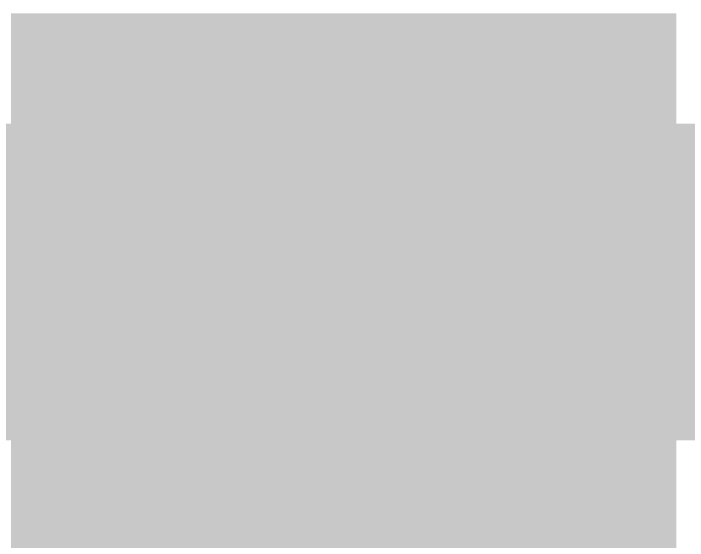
# Model space of a CAD drawing. Header units: inches. Extents: x 0.95 to 1.97, y 0.96 to 3.54.
# Drawn here: x 1.36889 to 1.40081, y 1.05275 to 1.07772 of the extents above; entities that cross this region are included whole.
import ezdxf

# ---------------------------------------------------------------- set-up
doc = ezdxf.new("R2010")
doc.units = ezdxf.units.IN
doc.header["$MEASUREMENT"] = 0
for name, color, linetype in [('Bottom Overlay', 54, 'Continuous'), ('Sig 1', 1, 'Continuous'), ('Sig 3', 5, 'Continuous')]:
    doc.layers.add(name, color=color, linetype=linetype)
doc.styles.add('Arial', font='', dxfattribs={"height": 0.2})
doc.styles.get('Arial').set_extended_font_data('Arial')

# ---------------------------------------------------------------- blocks, each defined once
blk = doc.blocks.new('FP_CC0603_DA_MFG_B_44')
at = {"layer": 'Sig 3'}
blk.add_hatch(color=5, dxfattribs=at).paths.add_polyline_path([(-0.045276, 0.017717), (-0.01378, 0.017717), (-0.01378, -0.017717), (-0.045276, -0.017717)])

msp = doc.modelspace()

# ---------------------------------------------------------------- linework, layer by layer
at = {"layer": 'Sig 1'}
msp.add_lwpolyline([(1.345, 1.065, 0.015, 0.015, 0), (1.605, 1.065, 0.015, 0.015, 0)], format="xyseb", dxfattribs=at)
at = {"layer": 'Sig 3'}
for points in [[(1.384528, 1.06, 0.01, 0.01, 0), (1.385, 1.059528, 0.01, 0.01, 0)], [(1.385, 1.02, 0.01, 0.01, 0), (1.385, 1.059528, 0.01, 0.01, 0)]]:
    msp.add_lwpolyline(points, format="xyseb", dxfattribs=at)
for points in [[(1.382028, 1.06, 0.005, 0.005, 1), (1.387028, 1.06, 0.005, 0.005, 1)], [(1.3825, 1.059528, 0.005, 0.005, 1), (1.3875, 1.059528, 0.005, 0.005, 1)], [(1.3825, 1.059528, 0.005, 0.005, 1), (1.3875, 1.059528, 0.005, 0.005, 1)]]:
    msp.add_lwpolyline(points, format="xyseb", close=True, dxfattribs=at)

# ---------------------------------------------------------------- block references
at = {"rotation": 180}
msp.add_blockref('FP_CC0603_DA_MFG_B_44', (1.355, 1.06), dxfattribs=at)

# ---------------------------------------------------------------- texts
at = {"layer": 'Bottom Overlay', "style": 'Arial', "text_generation_flag": 2}
msp.add_text('C2', height=0.06, dxfattribs=at).set_placement((1.476552, 1.010797))

doc.saveas('drawing.dxf')
